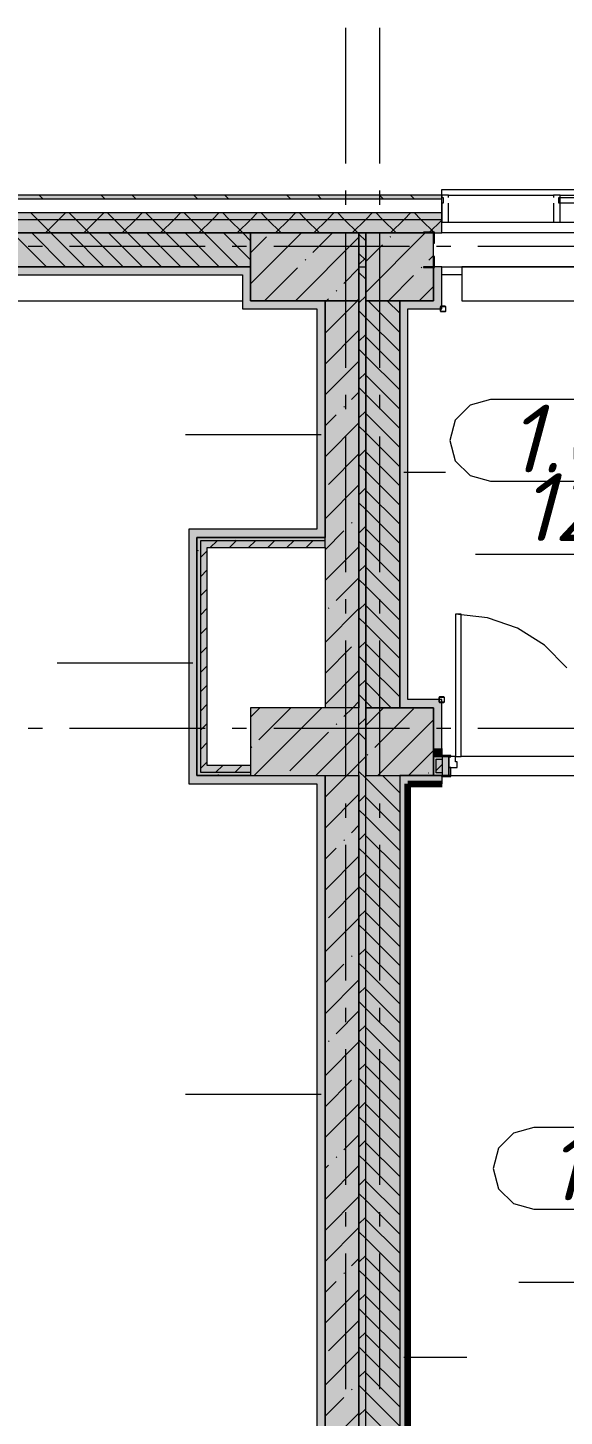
# Model space of a CAD drawing. Header units: millimetres. Extents: x -537608 to 253996, y -217170 to 186033.
# Drawn here: x -293519 to -289563, y -133122 to -122888 of the extents above; entities that cross this region are included whole.
import ezdxf

# ---------------------------------------------------------------- set-up
doc = ezdxf.new("R2010")
doc.units = ezdxf.units.MM
doc.layers.add('16) Лак 1.6м', color=160, linetype='Continuous', lineweight=90)
doc.layers.add('PDF _Геометрия', color=7, linetype='Continuous')
doc.layers.add('PDF _Текст', color=7, linetype='Continuous')
doc.layers.add('PDF _Сплошная заливка', color=7, linetype='Continuous', true_color=0xffffff)
doc.styles.add('PDF ISOCPEUR Italic', font='isocpeui.ttf')

msp = doc.modelspace()

# ---------------------------------------------------------------- hatches: boundary and pattern name
at = {"layer": 'PDF _Сплошная заливка', "transparency": 33554559}
h = msp.add_hatch(color=256, dxfattribs=at)
h.paths.add_polyline_path([(-276766.1698, -124149.6224), (-276766.1698, -124122.6244), (-280081.5092, -124122.6244), (-280081.5092, -124149.6224), (-277423.2667, -124149.6224)], flags=0)
h.paths.add_polyline_path([(-281781.5102, -124149.6224), (-281781.5102, -124122.6244), (-282976.5099, -124122.6244), (-282976.5099, -124149.6224), (-282061.2479, -124149.6224)], flags=0)
h.paths.add_polyline_path([(-284676.511, -124149.6224), (-284676.511, -124122.6244), (-288766.5135, -124122.6244), (-288766.5135, -124149.6224), (-285012.6906, -124149.6224)], flags=0)
h.paths.add_polyline_path([(-290466.5125, -124149.6224), (-290466.5125, -124122.6244), (-317511.9667, -124122.6244), (-317511.9667, -124149.6224), (-290493.9411, -124149.6224)], flags=0)
h.paths.add_polyline_path([(-320851.6344, -124149.6224), (-319211.9699, -124149.6224), (-319211.9699, -124122.6244), (-321036.1857, -124122.6244), (-321036.1857, -124149.6224)], flags=0)
h.paths.add_polyline_path([(-322959.8077, -124149.6224), (-322736.1846, -124149.6224), (-322736.1846, -124122.6244), (-324536.1883, -124122.6244), (-324536.1883, -124149.6224), (-323803.077, -124149.6224)], flags=0)
h.paths.add_polyline_path([(-326236.1872, -124149.6224), (-326236.1872, -124122.6244), (-328036.1908, -124122.6244), (-328036.1908, -124149.6224), (-326332.885, -124149.6224)], flags=0)
h.paths.add_polyline_path([(-331441.1878, -124149.6224), (-329736.1897, -124149.6224), (-329736.1897, -124122.6244), (-331441.1878, -124122.6244)], flags=0)
h.paths.add_polyline_path([(-333161.192, -124149.6224), (-333161.192, -124122.6244), (-333373.1891, -124122.6244), (-333373.1891, -124149.6224)], flags=0)
h = msp.add_hatch(color=256, dxfattribs=at)
h.paths.add_polyline_path([(-277423.2667, -124299.6231), (-276766.1698, -124299.6231), (-276766.1698, -124249.6228), (-280081.5092, -124249.6228), (-280081.5092, -124299.6231), (-278266.536, -124299.6231)], flags=0)
h.paths.add_polyline_path([(-281781.5102, -124299.6231), (-281781.5102, -124249.6228), (-282976.5099, -124249.6228), (-282976.5099, -124299.6231), (-282061.2479, -124299.6231)], flags=0)
h.paths.add_polyline_path([(-284676.511, -124299.6231), (-284676.511, -124249.6228), (-288766.5135, -124249.6228), (-288766.5135, -124299.6231), (-285012.6906, -124299.6231)], flags=0)
h.paths.add_polyline_path([(-290493.9411, -124299.6231), (-290466.5125, -124299.6231), (-290466.5125, -124249.6228), (-317511.9667, -124249.6228), (-317511.9667, -124299.6231), (-290915.5758, -124299.6231)], flags=0)
h.paths.add_polyline_path([(-319211.9699, -124299.6231), (-319211.9699, -124249.6228), (-321036.1857, -124249.6228), (-321036.1857, -124299.6231), (-319586.7304, -124299.6231)], flags=0)
h.paths.add_polyline_path([(-326236.1872, -124299.6231), (-326236.1872, -124249.6228), (-328036.1908, -124249.6228), (-328036.1908, -124299.6231), (-326332.885, -124299.6231)], flags=0)
h.paths.add_polyline_path([(-322959.8077, -124299.6231), (-322736.1846, -124299.6231), (-322736.1846, -124249.6228), (-324536.1883, -124249.6228), (-324536.1883, -124299.6231), (-323803.077, -124299.6231)], flags=0)
h.paths.add_polyline_path([(-329736.1897, -124299.6231), (-329736.1897, -124249.6228), (-331441.1878, -124249.6228), (-331441.1878, -124299.6231), (-330127.5969, -124299.6231)], flags=0)
h.paths.add_polyline_path([(-333161.192, -124299.6231), (-333161.192, -124249.6228), (-333373.1891, -124249.6228), (-333373.1891, -124299.6231)], flags=0)
h = msp.add_hatch(color=256, dxfattribs=at)
h.paths.add_polyline_path([(-276766.1698, -124399.6235), (-276766.1698, -124299.6231), (-280081.5092, -124299.6231), (-280081.5092, -124399.6235), (-277423.2667, -124399.6235)], flags=0)
h.paths.add_polyline_path([(-282482.8826, -124399.6235), (-281781.5102, -124399.6235), (-281781.5102, -124299.6231), (-282976.5099, -124299.6231), (-282976.5099, -124399.6235), (-282904.5172, -124399.6235)], flags=0)
h.paths.add_polyline_path([(-284676.511, -124399.6235), (-284676.511, -124299.6231), (-288766.5135, -124299.6231), (-288766.5135, -124399.6235), (-285012.6906, -124399.6235)], flags=0)
h.paths.add_polyline_path([(-290466.5125, -124399.6235), (-290466.5125, -124299.6231), (-317511.9667, -124299.6231), (-317511.9667, -124399.6235), (-290493.9411, -124399.6235)], flags=0)
h.paths.add_polyline_path([(-319211.9699, -124399.6235), (-319211.9699, -124299.6231), (-321036.1857, -124299.6231), (-321036.1857, -124399.6235), (-319586.7304, -124399.6235)], flags=0)
h.paths.add_polyline_path([(-323803.077, -124399.6235), (-322736.1846, -124399.6235), (-322736.1846, -124299.6231), (-324536.1883, -124299.6231), (-324536.1883, -124399.6235), (-324224.7117, -124399.6235)], flags=0)
h.paths.add_polyline_path([(-328036.1908, -124399.6235), (-326236.1872, -124399.6235), (-326236.1872, -124299.6231), (-328036.1908, -124299.6231)], flags=0)
h.paths.add_polyline_path([(-329736.1897, -124399.6235), (-329736.1897, -124299.6231), (-331441.1878, -124299.6231), (-331441.1878, -124399.6235), (-330127.5969, -124399.6235)], flags=0)
h.paths.add_polyline_path([(-333161.192, -124399.6235), (-333161.192, -124299.6231), (-333373.1891, -124299.6231), (-333373.1891, -124399.6235)], flags=0)
h = msp.add_hatch(color=256, dxfattribs=at)
h.paths.add_polyline_path([(-274950.1525, -124649.6246), (-274726.1677, -124649.6246), (-274726.1677, -124399.6235), (-275037.6528, -124399.6235), (-275037.6528, -124649.6246), (-274970.1513, -124649.6246)], flags=0)
h.paths.add_polyline_path([(-272806.1669, -124649.6246), (-272776.1677, -124649.6246), (-272776.1677, -124399.6235), (-272806.1669, -124399.9723)], flags=0)
h.paths.add_polyline_path([(-279721.154, -124649.6246), (-277026.1692, -124649.6246), (-277026.1692, -124399.6235), (-280021.1704, -124399.6235), (-280021.1704, -124649.6246), (-279953.0747, -124649.6246)], flags=0)
h.paths.add_polyline_path([(-276526.1692, -124649.6246), (-276447.6531, -124649.6246), (-276447.6531, -124399.6235), (-276526.1692, -124399.6235)], flags=0)
h.paths.add_polyline_path([(-282061.2479, -124649.6246), (-281841.1708, -124649.6246), (-281841.1708, -124399.6235), (-282916.1712, -124399.6235), (-282916.1712, -124649.6246), (-282876.1715, -124649.6246), (-282876.1715, -124399.9723), (-282376.1714, -124399.9723), (-282376.1714, -124649.6246), (-282316.1707, -124649.6246)], flags=0)
h.paths.add_polyline_path([(-286796.3468, -124649.6246), (-284736.1715, -124649.6246), (-284736.1715, -124399.6235), (-288436.1728, -124399.6235), (-288436.1728, -124649.6246), (-288276.1738, -124649.6246), (-288276.1738, -124399.9723), (-287776.1737, -124399.9723), (-287776.1737, -124649.6246), (-287542.4985, -124649.6246)], flags=0)
h.paths.add_polyline_path([(-288471.1733, -124649.6246), (-288471.1733, -124399.6235), (-288706.1727, -124399.6235), (-288706.1727, -124649.6246), (-288496.1734, -124649.6246)], flags=0)
h.paths.add_polyline_path([(-291076.1754, -124649.6246), (-291026.1752, -124649.6246), (-291026.1752, -124399.6235), (-291076.1754, -124399.6235)], flags=0)
h.paths.add_polyline_path([(-291876.1747, -124649.6246), (-291876.1747, -124399.6235), (-296576.1782, -124399.6235), (-296576.1782, -124649.6246), (-292602.1144, -124649.6246)], flags=0)
h.paths.add_polyline_path([(-297076.1761, -124649.6246), (-297076.1761, -124399.6235), (-302526.1787, -124399.6235), (-302526.1787, -124649.6246), (-299348.2668, -124649.6246)], flags=0)
h.paths.add_polyline_path([(-303026.1809, -124649.6246), (-303026.1809, -124399.6235), (-308526.1794, -124399.6235), (-308526.1794, -124649.6246), (-306094.4213, -124649.6246)], flags=0)
h.paths.add_polyline_path([(-309026.1817, -124649.6246), (-309026.1817, -124399.6235), (-314776.1856, -124399.6235), (-314776.1856, -124649.6246), (-309467.4986, -124649.6246)], flags=0)
for points in [[(-291758.8451, -124899.6214), (-291076.1754, -124899.6214), (-291076.1754, -124399.6235), (-291876.1747, -124399.6235), (-291876.1747, -124899.6214)], [(-291076.1754, -142899.9788), (-291026.1752, -142899.9788), (-291026.1752, -124399.6235), (-291076.1754, -124399.6235), (-291076.1754, -142569.2354)], [(-291026.1752, -124899.6214), (-290526.1751, -124899.6214), (-290526.1751, -124399.6235), (-291026.1752, -124399.6235), (-291026.1752, -124649.6246)], [(-292271.0804, -128374.6239), (-292246.0803, -128374.6239), (-292246.0803, -126644.6257), (-292271.0804, -126644.6257), (-292271.0804, -128324.6236)], [(-291326.1744, -126669.6258), (-291326.1744, -126644.6257), (-292246.0803, -126644.6257), (-292246.0803, -126669.6258), (-292196.08, -126669.6258)], [(-292246.0803, -128324.6236), (-292196.08, -128324.6236), (-292196.08, -126669.6258), (-292246.0803, -126669.6258), (-292246.0803, -128304.4246)], [(-291876.1747, -128399.624), (-291076.1754, -128399.624), (-291076.1754, -127899.626), (-291876.1747, -127899.626), (-291876.1747, -128304.4246)], [(-291026.1752, -128399.624), (-290526.1751, -128399.624), (-290526.1751, -127899.626), (-291026.1752, -127899.626), (-291026.1752, -128304.4246)], [(-291326.1744, -134249.6261), (-291076.1754, -134249.6261), (-291076.1754, -128399.624), (-291326.1744, -128399.624), (-291326.1744, -134010.3489)]]:
    msp.add_hatch(color=256, dxfattribs=at).paths.add_polyline_path(points)
at = {"layer": 'PDF _Сплошная заливка', "true_color": 0xff7d7d, "transparency": 33554559}
for points in [[(-291936.1753, -124709.6231), (-291876.1747, -124709.6231), (-291876.1747, -124649.6246), (-296576.1782, -124649.6246), (-296576.1782, -124709.6231), (-292602.1144, -124709.6231)], [(-291386.1751, -124959.6242), (-291326.1744, -124959.6242), (-291326.1744, -124899.6214), (-291876.1747, -124899.6214), (-291876.1747, -124959.6242), (-291758.8451, -124959.6242)], [(-291386.1751, -126644.6257), (-291386.1751, -126584.6228), (-292331.0811, -126584.6228), (-292331.0811, -126644.6257), (-292271.0804, -126644.6257)], [(-291876.1747, -128459.6268), (-291386.1751, -128459.6268), (-291386.1751, -128399.624), (-292331.0811, -128399.624), (-292331.0811, -128459.6268)], [(-291386.1751, -133429.6259), (-291326.1744, -133429.6259), (-291326.1744, -128399.624), (-291386.1751, -128399.624), (-291386.1751, -133369.6275)], [(-290776.1741, -134189.6276), (-290716.1734, -134189.6276), (-290716.1734, -128399.624), (-290776.1741, -128399.624), (-290776.1741, -134010.3489)]]:
    msp.add_hatch(color=11, dxfattribs=at).paths.add_polyline_path(points)
at = {"layer": 'PDF _Сплошная заливка', "true_color": 0xbce362, "transparency": 33554559}
for points in [[(-290526.1751, -124899.6214), (-290466.1745, -124899.6214), (-290466.1745, -124649.6246), (-290526.1751, -124649.6246), (-290526.1751, -124738.223)], [(-290776.1741, -127839.6232), (-290716.1734, -127839.6232), (-290716.1734, -124899.6214), (-290776.1741, -124899.6214), (-290776.1741, -126877.9457)], [(-290526.1751, -128259.6259), (-290468.349, -128259.6259), (-290468.349, -128251.6255), (-290463.3476, -128251.6255), (-290466.1745, -128199.6231), (-290526.1751, -128199.6231)]]:
    msp.add_hatch(color=63, dxfattribs=at).paths.add_polyline_path(points)
at = {"layer": 'PDF _Сплошная заливка', "transparency": 33554559}
h = msp.add_hatch(color=256, dxfattribs=at)
h.paths.add_polyline_path([(-290776.1741, -142399.9787), (-290776.1741, -140199.9776), (-291026.1752, -140199.9776), (-291026.1752, -142399.9787), (-290915.5758, -142399.9787)], flags=0)
h.paths.add_polyline_path([(-290776.1741, -139699.9775), (-290776.1741, -134749.6262), (-291026.1752, -134749.6262), (-291026.1752, -139699.9775)], flags=0)
h.paths.add_polyline_path([(-290915.5758, -134249.6261), (-290776.1741, -134249.6261), (-290776.1741, -128399.624), (-291026.1752, -128399.624), (-291026.1752, -134249.6261)], flags=0)
h.paths.add_polyline_path([(-290776.1741, -127899.626), (-290776.1741, -124899.6214), (-291026.1752, -124899.6214), (-291026.1752, -127899.626), (-290915.5758, -127899.626)], flags=0)
h = msp.add_hatch(color=256, dxfattribs=at)
h.paths.add_polyline_path([(-290506.1742, -128379.623), (-290506.1742, -128279.6269), (-290463.3476, -128279.6269), (-290463.3476, -128259.6259), (-290526.1751, -128259.6259), (-290526.1751, -128379.623)], flags=0)
h.paths.add_polyline_path([(-282976.1719, -128279.6269), (-282976.1719, -128259.6259), (-285241.1729, -128259.6259), (-285241.1729, -128279.6269), (-285236.1715, -128279.6269)], flags=0)
h.paths.add_polyline_path([(-286676.3476, -128279.6269), (-286491.1719, -128279.6269), (-286491.1719, -128259.6259), (-286676.3476, -128259.6259)], flags=0)
h.paths.add_polyline_path([(-286776.348, -128279.6269), (-286776.348, -128259.6259), (-287576.5216, -128259.6259), (-287576.5216, -128279.6269), (-287542.4985, -128279.6269)], flags=0)
h.paths.add_polyline_path([(-289213.3486, -128279.6269), (-288276.5204, -128279.6269), (-288276.5204, -128259.6259), (-289213.3486, -128259.6259)], flags=0)
h = msp.add_hatch(color=256, dxfattribs=at)
h.paths.add_polyline_path([(-283326.1519, -128379.623), (-282976.1719, -128379.623), (-282976.1719, -128279.6269), (-285241.1729, -128279.6269), (-285241.1729, -128379.623), (-283556.1714, -128379.623)], flags=0)
h.paths.add_polyline_path([(-286491.1719, -128379.623), (-286491.1719, -128279.6269), (-287576.5216, -128279.6269), (-287576.5216, -128379.623), (-287542.4985, -128379.623)], flags=0)
h.paths.add_polyline_path([(-288276.5204, -128379.623), (-288276.5204, -128279.6269), (-289213.3486, -128279.6269), (-289213.3486, -128379.623)], flags=0)
h.paths.add_polyline_path([(-290506.1742, -128379.623), (-290463.3476, -128379.623), (-290463.3476, -128279.6269), (-290506.1742, -128279.6269), (-290506.1742, -128304.4246)], flags=0)
at = {"layer": 'PDF _Сплошная заливка', "true_color": 0xff7d7d, "transparency": 33554559}
h = msp.add_hatch(color=11, dxfattribs=at)
h.paths.add_polyline_path([(-286496.1732, -128459.6268), (-286491.1719, -128459.6268), (-286491.1719, -128407.6243), (-286496.1732, -128407.6243), (-286496.1732, -128399.624), (-289208.3473, -128399.624), (-289208.3473, -128407.6243), (-289213.3486, -128407.6243), (-289213.3486, -128459.6268), (-287542.4985, -128459.6268)], flags=0)
h.paths.add_polyline_path([(-285236.1715, -128459.6268), (-283736.1714, -128459.6268), (-283736.1714, -128399.624), (-285236.1715, -128399.822), (-285236.1715, -128407.6243), (-285241.1729, -128407.6243), (-285241.1729, -128459.6268)], flags=0)
h.paths.add_polyline_path([(-290463.3476, -128459.6268), (-290463.3476, -128407.6243), (-290468.349, -128407.6243), (-290468.349, -128399.624), (-290716.1734, -128399.624), (-290716.1734, -128459.6268), (-290468.349, -128459.6268)], flags=0)
at = {"layer": 'PDF _Сплошная заливка', "transparency": 33554559}
h = msp.add_hatch(color=256, dxfattribs=at)
h.paths.add_polyline_path([(-286496.1732, -128399.624), (-286491.1719, -128399.624), (-286491.1719, -128379.623), (-287576.5216, -128379.623), (-287576.5216, -128399.624), (-287542.4985, -128399.624)], flags=0)
h.paths.add_polyline_path([(-282976.1719, -128399.624), (-282976.1719, -128379.623), (-283556.1714, -128379.623), (-283556.1714, -128399.624), (-283326.1519, -128399.624)], flags=0)
h.paths.add_polyline_path([(-285241.1729, -128399.624), (-283656.1719, -128399.624), (-283656.1719, -128379.623), (-285241.1729, -128379.623)], flags=0)
h.paths.add_polyline_path([(-288276.5204, -128399.624), (-288276.5204, -128379.623), (-289213.3486, -128379.623), (-289213.3486, -128399.624), (-289208.3473, -128399.624)], flags=0)
h.paths.add_polyline_path([(-290463.3476, -128399.624), (-290463.3476, -128379.623), (-290526.1751, -128379.623), (-290526.1751, -128399.624), (-290468.349, -128399.624)], flags=0)

# ---------------------------------------------------------------- linework, layer by layer
at = {"layer": '16) Лак 1.6м'}
for p, q in [((-290716.1734, -134189.6276), (-290716.1734, -128459.6268)), ((-290716.1734, -128459.6268), (-290463.3476, -128459.6268))]:
    msp.add_line(p, q, dxfattribs=at)
at = {"layer": 'PDF _Геометрия', "color": 253, "lineweight": 9, "true_color": 0xaaaaaa}
for p, q in [((-291176.1737, -122887.5818), (-291176.1737, -123887.5819)), ((-290926.1748, -122887.5818), (-290926.1748, -123887.5819)), ((-291176.1737, -124087.5828), (-291176.1737, -124193.4178)), ((-290926.1748, -124087.5828), (-290926.1748, -124193.4178)), ((-290466.5125, -124122.6244), (-290466.5125, -124079.6212)), ((-290466.5125, -124079.6212), (-288766.5135, -124079.6212)), ((-290466.5125, -124177.6237), (-290456.5141, -124177.6237)), ((-289601.5134, -124177.6237), (-289591.5129, -124177.6237)), ((-291176.1737, -124393.4186), (-291176.1737, -125393.4188)), ((-290926.1748, -124393.4186), (-290926.1748, -125393.4188)), ((-293410.4391, -124499.6239), (-293516.2719, -124499.6239)), ((-292210.4381, -124499.6239), (-293210.4382, -124499.6239)), ((-291904.6045, -124499.6239), (-292010.4372, -124499.6239)), ((-290704.6034, -124499.6239), (-291704.6057, -124499.6239)), ((-290398.7719, -124499.6239), (-290504.6047, -124499.6239)), ((-289198.7709, -124499.6239), (-290198.771, -124499.6239)), ((-291176.1737, -125593.4154), (-291176.1737, -125699.2503)), ((-290926.1748, -125593.4154), (-290926.1748, -125699.2503)), ((-290257.0192, -125669.0487), (-290366.8263, -125778.858)), ((-290107.0185, -125628.8573), (-290257.0192, -125669.0487)), ((-288907.0175, -125628.8573), (-290107.0185, -125628.8573)), ((-290366.8263, -125778.858), (-290407.0177, -125928.8543)), ((-291176.1737, -125899.2512), (-291176.1737, -126899.2513)), ((-290926.1748, -125899.2512), (-290926.1748, -126899.2513)), ((-290407.0177, -125928.8543), (-290366.8263, -126078.855)), ((-290366.8263, -126078.855), (-290257.0192, -126188.6643)), ((-290257.0192, -126188.6643), (-290107.0185, -126228.8556)), ((-290107.0185, -126228.8556), (-288907.0175, -126228.8556)), ((-290216.0571, -126766.892), (-288803.1439, -126766.892)), ((-291176.1737, -127099.2522), (-291176.1737, -127205.0829)), ((-290926.1748, -127099.2522), (-290926.1748, -127205.0829)), ((-291176.1737, -127405.0837), (-291176.1737, -128405.0838)), ((-290926.1748, -127405.0837), (-290926.1748, -128405.0838)), ((-293516.2719, -128049.9712), (-293410.4391, -128049.9712)), ((-293210.4382, -128049.9712), (-292210.4381, -128049.9712)), ((-292010.4372, -128049.9712), (-291904.6045, -128049.9712)), ((-291704.6057, -128049.9712), (-290704.6034, -128049.9712)), ((-290504.6047, -128049.9712), (-290398.7719, -128049.9712)), ((-290198.771, -128049.9712), (-289198.7709, -128049.9712)), ((-290563.3481, -128379.623), (-290561.348, -128379.623)), ((-291176.1737, -128605.0847), (-291176.1737, -128710.9197)), ((-290926.1748, -128605.0847), (-290926.1748, -128710.9197)), ((-291176.1737, -128910.9162), (-291176.1737, -129910.9207)), ((-290926.1748, -128910.9162), (-290926.1748, -129910.9207)), ((-291176.1737, -130110.9173), (-291176.1737, -130216.7522)), ((-290926.1748, -130110.9173), (-290926.1748, -130216.7522)), ((-291176.1737, -130416.7531), (-291176.1737, -131416.7532)), ((-290926.1748, -130416.7531), (-290926.1748, -131416.7532)), ((-289787.6083, -130994.9291), (-289937.6068, -131035.1248)), ((-288587.6073, -130994.9291), (-289787.6083, -130994.9291)), ((-289937.6068, -131035.1248), (-290047.4161, -131144.9297)), ((-290047.4161, -131144.9297), (-290087.6075, -131294.9304)), ((-290087.6075, -131294.9304), (-290047.4161, -131444.9311)), ((-290047.4161, -131444.9311), (-289937.6068, -131554.7383)), ((-289937.6068, -131554.7383), (-289787.6083, -131594.9317)), ((-289787.6083, -131594.9317), (-288587.6073, -131594.9317)), ((-291176.1737, -131616.7519), (-291176.1737, -131722.5869)), ((-290926.1748, -131616.7519), (-290926.1748, -131722.5869)), ((-291176.1737, -131922.5856), (-291176.1737, -132922.5857)), ((-290926.1748, -131922.5856), (-290926.1748, -132922.5857)), ((-289896.6468, -132132.9659), (-288483.7337, -132132.9659))]:
    msp.add_line(p, q, dxfattribs=at)
at = {"layer": 'PDF _Геометрия', "lineweight": 9}
for p, q in [((-290466.5125, -124122.6244), (-317511.9667, -124122.6244)), ((-290416.5123, -124122.6244), (-290466.5125, -124122.6244)), ((-290466.5125, -124122.6244), (-290466.5125, -124139.624)), ((-290466.5125, -124149.6224), (-290466.5125, -124122.6244)), ((-290466.5125, -124139.624), (-290456.5141, -124139.624)), ((-290456.5141, -124139.624), (-290456.5141, -124179.6217)), ((-290416.5123, -124139.624), (-290416.5123, -124122.6244)), ((-290416.5123, -124122.6244), (-289641.5131, -124122.6244)), ((-289591.5129, -124122.6244), (-289641.5131, -124122.6244)), ((-289641.5131, -124122.6244), (-289641.5131, -124139.624)), ((-289601.5134, -124179.6217), (-289601.5134, -124139.624)), ((-289601.5134, -124139.624), (-289591.5129, -124139.624)), ((-289591.5129, -124122.6244), (-288816.5116, -124122.6244)), ((-289591.5129, -124139.624), (-289591.5129, -124122.6244)), ((-289591.5129, -124179.6217), (-289591.5129, -124139.624)), ((-289591.5129, -124139.624), (-288816.5116, -124139.624)), ((-317511.9667, -124149.6224), (-290466.5125, -124149.6224)), ((-290466.5125, -124249.6228), (-290466.5125, -124149.6224)), ((-290456.5141, -124179.6217), (-290466.5125, -124179.6217)), ((-290466.5125, -124179.6217), (-290466.5125, -124319.624)), ((-290416.5123, -124319.624), (-290416.5123, -124179.6217)), ((-289641.5131, -124179.6217), (-289641.5131, -124319.624)), ((-289591.5129, -124179.6217), (-289601.5134, -124179.6217)), ((-288816.5116, -124179.6217), (-289591.5129, -124179.6217)), ((-289591.5129, -124319.624), (-289591.5129, -124179.6217)), ((-317511.9667, -124249.6228), (-290466.5125, -124249.6228)), ((-317511.9667, -124299.6231), (-290466.5125, -124299.6231)), ((-293448.1417, -124299.6231), (-293498.1419, -124249.6228)), ((-293348.1412, -124399.6235), (-293448.1417, -124299.6231)), ((-293388.7417, -124399.6235), (-293288.7412, -124299.6231)), ((-293288.7412, -124299.6231), (-293238.741, -124249.6228)), ((-293165.2972, -124299.6231), (-293215.2974, -124249.6228)), ((-293065.2989, -124399.6235), (-293165.2972, -124299.6231)), ((-293105.8972, -124399.6235), (-293005.8989, -124299.6231)), ((-293005.8989, -124299.6231), (-292955.8987, -124249.6228)), ((-292882.4549, -124299.6231), (-292932.4552, -124249.6228)), ((-292782.4545, -124399.6235), (-292882.4549, -124299.6231)), ((-292823.0549, -124399.6235), (-292723.0545, -124299.6231)), ((-292723.0545, -124299.6231), (-292673.0543, -124249.6228)), ((-292599.6127, -124299.6231), (-292649.6129, -124249.6228)), ((-292499.6122, -124399.6235), (-292599.6127, -124299.6231)), ((-292540.2126, -124399.6235), (-292440.2122, -124299.6231)), ((-292440.2122, -124299.6231), (-292390.212, -124249.6228)), ((-292316.7704, -124299.6231), (-292366.7706, -124249.6228)), ((-292216.7699, -124399.6235), (-292316.7704, -124299.6231)), ((-292257.3704, -124399.6235), (-292157.3699, -124299.6231)), ((-292157.3699, -124299.6231), (-292107.3697, -124249.6228)), ((-292033.926, -124299.6231), (-292083.9262, -124249.6228)), ((-291933.9277, -124399.6235), (-292033.926, -124299.6231)), ((-291974.5259, -124399.6235), (-291874.5276, -124299.6231)), ((-291874.5276, -124299.6231), (-291824.5274, -124249.6228)), ((-291751.0837, -124299.6231), (-291801.0839, -124249.6228)), ((-291651.0832, -124399.6235), (-291751.0837, -124299.6231)), ((-291691.6837, -124399.6235), (-291591.6832, -124299.6231)), ((-291591.6832, -124299.6231), (-291541.683, -124249.6228)), ((-291468.2414, -124299.6231), (-291518.2417, -124249.6228)), ((-291368.241, -124399.6235), (-291468.2414, -124299.6231)), ((-291408.8414, -124399.6235), (-291308.8409, -124299.6231)), ((-291308.8409, -124299.6231), (-291258.8407, -124249.6228)), ((-291185.3991, -124299.6231), (-291235.3993, -124249.6228)), ((-291085.3987, -124399.6235), (-291185.3991, -124299.6231)), ((-291125.9991, -124399.6235), (-291025.9987, -124299.6231)), ((-291025.9987, -124299.6231), (-290975.9984, -124249.6228)), ((-290902.5547, -124299.6231), (-290952.5549, -124249.6228)), ((-290802.5564, -124399.6235), (-290902.5547, -124299.6231)), ((-290843.1547, -124399.6235), (-290743.1564, -124299.6231)), ((-290743.1564, -124299.6231), (-290693.1562, -124249.6228)), ((-290619.7124, -124299.6231), (-290669.7126, -124249.6228)), ((-290519.7119, -124399.6235), (-290619.7124, -124299.6231)), ((-290560.3124, -124399.6235), (-290466.5125, -124305.8235)), ((-290466.5125, -124299.6231), (-290466.5125, -124249.6228)), ((-290466.5125, -124399.6235), (-290466.5125, -124299.6231)), ((-290466.5125, -124319.624), (-290416.5123, -124319.624)), ((-290416.5123, -124319.624), (-289641.5131, -124319.624)), ((-289641.5131, -124319.624), (-289591.5129, -124319.624)), ((-289591.5129, -124319.624), (-288816.5116, -124319.624)), ((-314776.1856, -124399.6235), (-290466.5125, -124399.6235)), ((-291876.1747, -124399.6235), (-296576.1782, -124399.6235)), ((-293380.9846, -124649.6246), (-293630.9835, -124399.6235)), ((-293239.5634, -124649.6246), (-293489.5623, -124399.6235)), ((-293098.1401, -124649.6246), (-293348.1412, -124399.6235)), ((-292956.719, -124649.6246), (-293206.7201, -124399.6235)), ((-292815.2979, -124649.6246), (-293065.2989, -124399.6235)), ((-292673.8767, -124649.6246), (-292923.8778, -124399.6235)), ((-292532.4555, -124649.6246), (-292782.4545, -124399.6235)), ((-292391.0344, -124649.6246), (-292641.0334, -124399.6235)), ((-292249.6133, -124649.6246), (-292499.6122, -124399.6235)), ((-292108.19, -124649.6246), (-292358.1911, -124399.6235)), ((-291966.7688, -124649.6246), (-292216.7699, -124399.6235)), ((-291876.1747, -124598.7976), (-292075.3488, -124399.6235)), ((-291876.1747, -124457.3744), (-291933.9277, -124399.6235)), ((-291876.1747, -124775.7404), (-291500.0578, -124399.6235)), ((-291876.1747, -124649.6246), (-291876.1747, -124399.6235)), ((-291076.1754, -124399.6235), (-291876.1747, -124399.6235)), ((-291876.1747, -124399.6235), (-291876.1747, -124649.6246)), ((-291876.1747, -124547.6434), (-291758.21, -124429.6744)), ((-291543.8618, -124899.6214), (-291076.1754, -124431.935)), ((-291416.0624, -124543.7251), (-291271.9587, -124399.6235)), ((-291026.1752, -124399.6235), (-291076.1754, -124399.6235)), ((-291076.1754, -124399.6235), (-291076.1754, -124649.6246)), ((-291076.1754, -124649.6246), (-291076.1754, -124399.6235)), ((-291026.1752, -124399.6235), (-291076.1754, -124399.6235)), ((-291076.1754, -124399.6235), (-291076.1754, -127899.626)), ((-291076.1754, -124408.8467), (-291026.1752, -124458.847)), ((-291026.1752, -124458.847), (-291076.1754, -124408.8467)), ((-291026.1752, -124838.133), (-290587.6635, -124399.6235)), ((-291026.1752, -124649.6246), (-291026.1752, -124399.6235)), ((-290526.1751, -124399.6235), (-291026.1752, -124399.6235)), ((-291026.1752, -124399.6235), (-291026.1752, -124649.6246)), ((-291026.1752, -142899.9788), (-291026.1752, -124399.6235)), ((-290845.8157, -124429.6744), (-290841.0728, -124424.9336)), ((-290526.1751, -124899.6214), (-290526.1751, -124399.6235)), ((-291026.1752, -124600.2702), (-291076.1754, -124550.27)), ((-291026.1752, -124610.036), (-290902.8389, -124486.7019)), ((-296576.1782, -124649.6246), (-291876.1747, -124649.6246)), ((-291876.1747, -124649.6246), (-296576.1782, -124649.6246)), ((-291876.1747, -124649.6246), (-291876.1747, -124899.6214)), ((-291876.1747, -124709.6231), (-291876.1747, -124649.6246)), ((-291473.0856, -124600.7482), (-291468.3447, -124596.0074)), ((-291076.1754, -124632.6421), (-291026.1752, -124582.6418)), ((-291076.1754, -124649.6246), (-291026.1752, -124649.6246)), ((-291076.1754, -124899.6214), (-291076.1754, -124649.6246)), ((-291026.1752, -124649.6246), (-291026.1752, -124899.6214)), ((-290617.7166, -124657.7757), (-290612.9758, -124653.0349)), ((-290560.6913, -124600.7482), (-290526.1751, -124566.232)), ((-290466.1745, -124649.6246), (-290526.1751, -124649.6246)), ((-290526.1751, -124649.6246), (-290526.1751, -124899.6214)), ((-290466.1745, -124899.6214), (-290466.1745, -124649.6246)), ((-296516.1754, -124709.6231), (-291936.1753, -124709.6231)), ((-291936.1753, -124709.6231), (-291936.1753, -124959.6242)), ((-291876.1747, -124899.6214), (-291876.1747, -124709.6231)), ((-291771.9587, -124899.6214), (-291530.1109, -124657.7757)), ((-291187.9633, -124771.8263), (-291076.1754, -124660.0363)), ((-291026.1752, -124741.6892), (-291076.1754, -124691.689)), ((-290859.5645, -124899.6214), (-290674.7419, -124714.7988)), ((-290317.4978, -124709.6231), (-290466.1745, -124709.6231)), ((-291244.9886, -124828.8495), (-291240.2456, -124824.1087)), ((-290631.4676, -124899.6214), (-290526.1751, -124794.329)), ((-291936.1753, -124959.6242), (-291876.1747, -124959.6242)), ((-291876.1747, -124899.6214), (-291076.1754, -124899.6214)), ((-291326.1744, -124899.6214), (-291876.1747, -124899.6214)), ((-291876.1747, -124959.6242), (-291386.1751, -124959.6242)), ((-291386.1751, -124959.6242), (-291386.1751, -126584.6228)), ((-291326.1744, -125138.1343), (-291087.6636, -124899.6214)), ((-291326.1744, -124910.0373), (-291315.7627, -124899.6214)), ((-291076.1754, -124899.6214), (-291326.1744, -124899.6214)), ((-291326.1744, -124899.6214), (-291326.1744, -124959.6242)), ((-291326.1744, -124959.6242), (-291326.1744, -124899.6214)), ((-291326.1744, -124959.6242), (-291326.1744, -126644.6257)), ((-291326.1744, -126644.6257), (-291326.1744, -124959.6242)), ((-291315.7627, -124899.6214), (-291302.0118, -124885.8726)), ((-291087.6636, -124899.6214), (-291076.1754, -124888.1332)), ((-291076.1754, -124915.4844), (-291026.1752, -124865.4842)), ((-291076.1754, -127899.626), (-291076.1754, -124899.6214)), ((-291026.1752, -124899.6214), (-290526.1751, -124899.6214)), ((-290776.1741, -124899.6214), (-291026.1752, -124899.6214)), ((-291026.1752, -124899.6214), (-291026.1752, -127899.626)), ((-290776.1741, -125133.1136), (-291009.662, -124899.6214)), ((-290776.1741, -124991.6903), (-290868.2409, -124899.6214)), ((-290716.1734, -124899.6214), (-290776.1741, -124899.6214)), ((-290776.1741, -124899.6214), (-290776.1741, -127839.6232)), ((-290776.1741, -127839.6232), (-290776.1741, -124899.6214)), ((-290526.1751, -124899.6214), (-290716.1734, -124899.6214)), ((-290716.1734, -127839.6232), (-290716.1734, -124959.6242)), ((-290716.1734, -124959.6242), (-290466.1745, -124959.6242)), ((-290475.0037, -124941.1432), (-290476.1749, -124943.9723)), ((-290476.1749, -124943.9723), (-290476.1749, -124975.9695)), ((-290472.1747, -124939.9721), (-290475.0037, -124941.1432)), ((-290474.1748, -124943.9723), (-290473.5892, -124942.5556)), ((-290474.1748, -124975.9695), (-290474.1748, -124943.9723)), ((-290473.5892, -124942.5556), (-290472.1747, -124941.97)), ((-290440.1732, -124939.9721), (-290472.1747, -124939.9721)), ((-290472.1747, -124941.97), (-290440.1732, -124941.97)), ((-290466.1745, -124959.6242), (-290466.1745, -124899.6214)), ((-290437.3464, -124941.1432), (-290440.1732, -124939.9721)), ((-290440.1732, -124941.97), (-290438.7609, -124942.5556)), ((-290438.7609, -124942.5556), (-290438.1753, -124943.9723)), ((-290438.1753, -124943.9723), (-290438.1753, -124975.9695)), ((-290436.1752, -124943.9723), (-290437.3464, -124941.1432)), ((-290436.1752, -124975.9695), (-290436.1752, -124943.9723)), ((-291026.1752, -125024.5315), (-291076.1754, -124974.5313)), ((-290776.1741, -125274.5326), (-291026.1752, -125024.5315)), ((-290476.1749, -124975.9695), (-290475.0037, -124978.7985)), ((-290475.0037, -124978.7985), (-290472.1747, -124979.9696)), ((-290473.5892, -124977.3861), (-290474.1748, -124975.9695)), ((-290472.1747, -124977.9717), (-290473.5892, -124977.3861)), ((-290440.1732, -124977.9717), (-290472.1747, -124977.9717)), ((-290472.1747, -124979.9696), (-290440.1732, -124979.9696)), ((-290438.7609, -124977.3861), (-290440.1732, -124977.9717)), ((-290440.1732, -124979.9696), (-290437.3464, -124978.7985)), ((-290438.1753, -124975.9695), (-290438.7609, -124977.3861)), ((-290437.3464, -124978.7985), (-290436.1752, -124975.9695)), ((-291326.1744, -125366.2313), (-291076.1754, -125116.2345)), ((-291076.1754, -125198.3266), (-291026.1752, -125148.3264)), ((-290776.1741, -125415.9559), (-291026.1752, -125165.9548)), ((-291026.1752, -125307.3738), (-291076.1754, -125257.3735)), ((-291326.1744, -125594.3326), (-291076.1754, -125344.3314)), ((-290776.1741, -125557.3749), (-291026.1752, -125307.3738)), ((-291076.1754, -125481.1689), (-291026.1752, -125431.1687)), ((-290776.1741, -125698.7982), (-291026.1752, -125448.7971)), ((-291130.938, -125627.1952), (-291076.1754, -125572.4284)), ((-291026.1752, -125590.2204), (-291076.1754, -125540.2202)), ((-291187.9633, -125684.2184), (-291183.2225, -125679.4776)), ((-290776.1741, -125840.2172), (-291026.1752, -125590.2204)), ((-291326.1744, -125822.4295), (-291244.9886, -125741.2415)), ((-291076.1754, -125764.0155), (-291026.1752, -125714.0153)), ((-290776.1741, -125981.6405), (-291026.1752, -125731.6394)), ((-291326.1744, -126050.5307), (-291076.1754, -125800.5296)), ((-291026.1752, -125873.0626), (-291076.1754, -125823.0624)), ((-290776.1741, -126123.0594), (-291026.1752, -125873.0626)), ((-291356.1737, -125888.917), (-292356.1759, -125888.917)), ((-291302.0118, -126254.4672), (-291076.1754, -126028.6265)), ((-291076.1754, -126046.8578), (-291026.1752, -125996.8576)), ((-290776.1741, -126264.4827), (-291026.1752, -126014.4816)), ((-291026.1752, -126155.905), (-291076.1754, -126105.9047)), ((-290776.1741, -126405.9061), (-291026.1752, -126155.905)), ((-290746.1748, -126162.8891), (-290439.34, -126162.8891)), ((-291326.1744, -126506.7246), (-291076.1754, -126256.7278)), ((-291076.1754, -126329.7001), (-291026.1752, -126279.6998)), ((-291026.1752, -126438.7472), (-291076.1754, -126388.747)), ((-290776.1741, -126547.325), (-291026.1752, -126297.3239)), ((-290776.1741, -126688.7483), (-291026.1752, -126438.7472)), ((-291386.1751, -126584.6228), (-292331.0811, -126584.6228)), ((-292331.0811, -126584.6228), (-292331.0811, -126644.6257)), ((-291326.1744, -126734.8258), (-291187.9633, -126596.6148)), ((-291130.938, -126539.5873), (-291126.1972, -126534.8465)), ((-291076.1754, -126612.5423), (-291026.1752, -126562.5421)), ((-290776.1741, -126830.1673), (-291026.1752, -126580.1705)), ((-292331.0811, -126644.6257), (-292331.0811, -128399.624)), ((-292246.0803, -126644.6257), (-292271.0804, -126644.6257)), ((-292271.0804, -126644.6257), (-292271.0804, -128324.6236)), ((-292271.0804, -128399.624), (-292271.0804, -126644.6257)), ((-292271.0804, -126644.6257), (-291386.1751, -126644.6257)), ((-292196.08, -126644.6257), (-292246.0803, -126644.6257)), ((-292196.08, -126669.6258), (-292246.0803, -126669.6258)), ((-292246.0803, -126669.6258), (-292246.0803, -128324.6236)), ((-291326.1744, -126644.6257), (-292196.08, -126644.6257)), ((-291326.1744, -126669.6258), (-292196.08, -126669.6258)), ((-292173.2071, -126719.626), (-292123.2068, -126669.6258)), ((-292031.786, -126719.626), (-291981.7857, -126669.6258)), ((-291890.3626, -126719.626), (-291840.3646, -126669.6258)), ((-291748.9415, -126719.626), (-291698.9412, -126669.6258)), ((-291607.5204, -126719.626), (-291557.5201, -126669.6258)), ((-291466.0992, -126719.626), (-291416.099, -126669.6258)), ((-291386.1751, -126644.6257), (-291326.1744, -126644.6257)), ((-291326.1744, -126669.6258), (-291326.1744, -126644.6257)), ((-291326.1744, -126719.626), (-291326.1744, -126669.6258)), ((-291026.1752, -126721.5895), (-291076.1754, -126671.5893)), ((-292246.0803, -126792.4992), (-292196.08, -126742.499)), ((-292196.08, -128324.6236), (-292196.08, -126719.626)), ((-292196.08, -126719.626), (-291326.1744, -126719.626)), ((-291326.1744, -126962.9228), (-291076.1754, -126712.9217)), ((-291326.1744, -126719.626), (-291326.1744, -127899.626)), ((-290776.1741, -126971.5906), (-291026.1752, -126721.5895)), ((-292246.0803, -126933.9182), (-292196.08, -126883.918)), ((-291076.1754, -126895.3846), (-291026.1752, -126845.3844)), ((-290776.1741, -127113.0096), (-291026.1752, -126863.0128)), ((-291244.9886, -127109.8361), (-291076.1754, -126941.023)), ((-291026.1752, -127004.4317), (-291076.1754, -126954.4315)), ((-290776.1741, -127254.4329), (-291026.1752, -127004.4317)), ((-292246.0803, -127075.3415), (-292196.08, -127025.3412)), ((-292246.0803, -127216.7605), (-292196.08, -127166.7646)), ((-291326.1744, -127419.121), (-291076.1754, -127169.1199)), ((-291302.0118, -127166.8593), (-291297.2709, -127162.1185)), ((-291076.1754, -127178.2269), (-291026.1752, -127128.2266)), ((-290776.1741, -127395.8561), (-291026.1752, -127145.855)), ((-290363.3493, -127209.6256), (-290363.3493, -128259.6259)), ((-290323.3496, -127209.6256), (-290363.3493, -127209.6256)), ((-290129.7021, -127235.9519), (-290363.3493, -127209.6256)), ((-290323.3496, -128259.6259), (-290323.3496, -127209.6256)), ((-292246.0803, -127358.1838), (-292196.08, -127308.1836)), ((-291026.1752, -127287.2741), (-291076.1754, -127237.2739)), ((-290776.1741, -127537.2752), (-291026.1752, -127287.2741)), ((-289907.7712, -127313.609), (-290129.7021, -127235.9519)), ((-289708.6831, -127438.7), (-289907.7712, -127313.609)), ((-291076.1754, -127461.0692), (-291026.1752, -127411.069)), ((-292246.0803, -127499.607), (-292196.08, -127449.6068)), ((-291326.1744, -127647.218), (-291130.938, -127451.9837)), ((-291026.1752, -127570.1163), (-291076.1754, -127520.1204)), ((-290776.1741, -127678.6985), (-291026.1752, -127428.6973)), ((-289542.4255, -127604.9598), (-289708.6831, -127438.7)), ((-292301.0797, -127571.3865), (-293301.0819, -127571.3865)), ((-292246.0803, -127641.026), (-292196.08, -127591.0258)), ((-290776.1741, -127820.1174), (-291026.1752, -127570.1163)), ((-291326.1744, -127875.3192), (-291076.1754, -127625.3181)), ((-291076.1754, -127743.9114), (-291026.1752, -127693.9112)), ((-290838.0887, -127899.626), (-291026.1752, -127711.5396)), ((-292246.0803, -127782.4493), (-292196.08, -127732.4491)), ((-291026.1752, -127852.9629), (-291076.1754, -127802.9627)), ((-290485.002, -127821.1423), (-290486.1733, -127823.9712)), ((-290486.1733, -127823.9712), (-290486.1733, -127855.9727)), ((-290482.1752, -127819.971), (-290485.002, -127821.1423)), ((-290484.1732, -127823.9712), (-290483.5875, -127822.5589)), ((-290484.1732, -127855.9727), (-290484.1732, -127823.9712)), ((-290483.5875, -127822.5589), (-290482.1752, -127821.9732)), ((-290450.1737, -127819.971), (-290482.1752, -127819.971)), ((-290482.1752, -127821.9732), (-290450.1737, -127821.9732)), ((-290447.3447, -127821.1423), (-290450.1737, -127819.971)), ((-290450.1737, -127821.9732), (-290448.7592, -127822.5589)), ((-290448.7592, -127822.5589), (-290448.1736, -127823.9712)), ((-290448.1736, -127823.9712), (-290448.1736, -127855.9727)), ((-290446.1735, -127823.9712), (-290447.3447, -127821.1423)), ((-290446.1735, -127855.9727), (-290446.1735, -127823.9712)), ((-292246.0803, -127923.8683), (-292196.08, -127873.8681)), ((-291876.1747, -127969.1191), (-291806.6794, -127899.626)), ((-291876.1747, -127899.626), (-291876.1747, -128399.624)), ((-291076.1754, -127899.626), (-291876.1747, -127899.626)), ((-291850.4813, -128399.624), (-291350.4812, -127899.626)), ((-291815.2353, -128136.2789), (-291578.5803, -127899.626)), ((-291187.9633, -127965.2051), (-291122.3822, -127899.626)), ((-291122.3822, -127899.626), (-291076.1754, -127853.415)), ((-291076.1754, -128399.624), (-291076.1754, -127899.626)), ((-290979.5099, -127899.626), (-291026.1752, -127852.9629)), ((-291026.1752, -128031.516), (-290894.2852, -127899.626)), ((-290776.1741, -127899.626), (-291026.1752, -127899.626)), ((-291026.1752, -127899.626), (-291026.1752, -128399.624)), ((-291026.1752, -127899.626), (-290776.1741, -127899.626)), ((-290959.8642, -128193.302), (-290674.7419, -127908.1819)), ((-290776.1741, -127899.626), (-290776.1741, -127839.6232)), ((-290776.1741, -127839.6232), (-290776.1741, -127899.626)), ((-290526.1751, -127899.626), (-290776.1741, -127899.626)), ((-290776.1741, -127899.626), (-290526.1751, -127899.626)), ((-290526.1751, -127839.6232), (-290716.1734, -127839.6232)), ((-290466.1745, -127839.6232), (-290526.1751, -127839.6232)), ((-290526.1751, -128399.624), (-290526.1751, -127899.626)), ((-290526.1751, -127899.626), (-290526.1751, -128199.6231)), ((-290486.1733, -127855.9727), (-290485.002, -127858.8017)), ((-290485.002, -127858.8017), (-290482.1752, -127859.9729)), ((-290483.5875, -127857.3851), (-290484.1732, -127855.9727)), ((-290482.1752, -127857.9707), (-290483.5875, -127857.3851)), ((-290450.1737, -127857.9707), (-290482.1752, -127857.9707)), ((-290482.1752, -127859.9729), (-290450.1737, -127859.9729)), ((-290466.1745, -128199.6231), (-290466.1745, -127839.6232)), ((-290448.7592, -127857.3851), (-290450.1737, -127857.9707)), ((-290450.1737, -127859.9729), (-290447.3447, -127858.8017)), ((-290448.1736, -127855.9727), (-290448.7592, -127857.3851)), ((-290447.3447, -127858.8017), (-290446.1735, -127855.9727)), ((-292246.0803, -128065.2916), (-292196.08, -128015.2914)), ((-291244.9886, -128022.2282), (-291240.2456, -128017.4874)), ((-291076.1754, -128026.758), (-291026.1752, -127976.7578)), ((-290938.087, -128399.624), (-290526.1751, -127987.7121)), ((-291587.1362, -128364.3758), (-291302.0118, -128079.2557)), ((-291394.2853, -128399.624), (-291076.1754, -128081.5162)), ((-291026.1752, -128135.8052), (-291076.1754, -128085.805)), ((-292246.0803, -128206.7106), (-292196.08, -128156.7103)), ((-291872.2585, -128193.302), (-291867.5176, -128188.5612)), ((-290709.9879, -128399.624), (-290526.1751, -128215.809)), ((-290526.1751, -128199.6231), (-290526.1751, -128259.6259)), ((-290463.3476, -128199.6231), (-290466.1745, -128199.6231)), ((-290463.3476, -128251.6255), (-290463.3476, -128199.6231)), ((-292271.0804, -128324.6236), (-292271.0804, -128374.6239)), ((-292246.0803, -128348.1339), (-292222.5721, -128324.6236)), ((-292246.0803, -128324.6236), (-292246.0803, -128374.6239)), ((-292222.5721, -128324.6236), (-292196.08, -128298.1337)), ((-291876.1747, -128324.6236), (-292196.08, -128324.6236)), ((-292131.1512, -128374.6239), (-292081.151, -128324.6236)), ((-291989.728, -128374.6239), (-291939.7277, -128324.6236)), ((-291166.1861, -128399.624), (-291076.1754, -128309.6132)), ((-291076.1754, -128309.6003), (-291026.1752, -128259.6)), ((-291016.8895, -128250.3295), (-291012.1466, -128245.5843)), ((-290526.1751, -128259.6259), (-290468.349, -128259.6259)), ((-290468.349, -128259.6259), (-290526.1751, -128259.6259)), ((-290526.1751, -128259.6259), (-290526.1751, -128279.6269)), ((-290526.1751, -128279.6269), (-290526.1751, -128379.623)), ((-290506.1742, -128379.623), (-290506.1742, -128279.6269)), ((-290506.1742, -128279.6269), (-290463.3476, -128279.6269)), ((-290506.1742, -128361.8525), (-290463.3476, -128319.026)), ((-290398.3478, -128251.6255), (-290468.349, -128251.6255)), ((-290468.349, -128251.6255), (-290468.349, -128259.6259)), ((-290468.349, -128259.6259), (-290398.3478, -128259.6259)), ((-290413.3496, -128259.6259), (-290463.3476, -128259.6259)), ((-290463.3476, -128259.6259), (-290463.3476, -128399.624)), ((-290363.3493, -128259.6259), (-290413.3496, -128259.6259)), ((-290413.3496, -128259.6259), (-290413.3496, -128339.6254)), ((-290413.3496, -128399.624), (-290413.3496, -128259.6259)), ((-290398.3478, -128259.6259), (-290413.3496, -128259.6259)), ((-290413.3496, -128259.6259), (-290413.3496, -128260.6249)), ((-290413.3496, -128260.6249), (-290398.3478, -128260.6249)), ((-290413.3496, -128339.6254), (-290353.3488, -128339.6254)), ((-290398.3478, -128339.6254), (-290413.3496, -128339.6254)), ((-290413.3496, -128339.6254), (-290413.3496, -128399.624)), ((-290398.3478, -128259.6259), (-290398.3478, -128251.6255)), ((-290398.3478, -128260.6249), (-290398.3478, -128259.6259)), ((-290398.3478, -128399.624), (-290398.3478, -128339.6254)), ((-290363.3493, -128299.6235), (-290363.3493, -128259.6259)), ((-290363.3493, -128259.6259), (-290323.3496, -128259.6259)), ((-290353.3488, -128299.6235), (-290363.3493, -128299.6235)), ((-290353.3488, -128339.6254), (-290353.3488, -128299.6235)), ((-292331.0811, -128399.624), (-292331.0811, -128459.6268)), ((-292271.0804, -128374.6239), (-292271.0804, -128399.624)), ((-292271.0804, -128399.624), (-291876.1747, -128399.624)), ((-291876.1747, -128399.624), (-292271.0804, -128399.624)), ((-292246.0803, -128374.6239), (-291876.1747, -128374.6239)), ((-291876.1747, -128399.624), (-291076.1754, -128399.624)), ((-291326.1744, -128559.6143), (-291166.1861, -128399.624)), ((-291326.1744, -133429.6259), (-291326.1744, -128399.624)), ((-291326.1744, -128399.624), (-291326.1744, -133429.6259)), ((-291026.1752, -128418.6475), (-291076.1754, -128368.6473)), ((-291076.1754, -134249.6261), (-291076.1754, -128399.624)), ((-291076.1754, -128399.624), (-291076.1754, -134249.6261)), ((-291026.1752, -128399.624), (-290776.1741, -128399.624)), ((-291026.1752, -134249.6261), (-291026.1752, -128399.624)), ((-291026.1752, -128399.624), (-290776.1741, -128399.624)), ((-290776.1741, -128668.6485), (-291026.1752, -128418.6475)), ((-290776.1741, -128527.2253), (-290903.7754, -128399.624)), ((-290776.1741, -128399.624), (-290526.1751, -128399.624)), ((-290716.1734, -128399.624), (-290776.1741, -128399.624)), ((-290776.1741, -128399.624), (-290776.1741, -134189.6276)), ((-290776.1741, -128399.624), (-290776.1741, -134189.6276)), ((-290526.1751, -128399.624), (-290716.1734, -128399.624)), ((-290526.1751, -128379.623), (-290526.1751, -128399.624)), ((-290526.1751, -128399.624), (-290468.349, -128399.624)), ((-290468.349, -128399.624), (-290526.1751, -128399.624)), ((-290463.3476, -128379.623), (-290506.1742, -128379.623)), ((-290398.3478, -128399.624), (-290468.349, -128399.624)), ((-290468.349, -128399.624), (-290468.349, -128407.6243)), ((-290468.349, -128407.6243), (-290398.3478, -128407.6243)), ((-290463.3476, -128399.624), (-290413.3496, -128399.624)), ((-290463.3476, -128459.6268), (-290463.3476, -128407.6243)), ((-290413.3496, -128399.624), (-290398.3478, -128399.624)), ((-290398.3478, -128407.6243), (-290398.3478, -128399.624)), ((-292331.0811, -128459.6268), (-291386.1751, -128459.6268)), ((-291386.1751, -128459.6268), (-291386.1751, -133369.6275)), ((-291326.1744, -128787.7112), (-291076.1754, -128537.7102)), ((-291076.1754, -128592.4426), (-291026.1752, -128542.4424)), ((-290776.1741, -128810.0676), (-291026.1752, -128560.0665)), ((-291026.1752, -128701.4897), (-291076.1754, -128651.4895)), ((-290776.1741, -128951.4909), (-291026.1752, -128701.4897)), ((-291130.938, -128820.574), (-291076.1754, -128765.8114)), ((-291076.1754, -128875.2848), (-291026.1752, -128825.2846)), ((-290776.1741, -129092.9098), (-291026.1752, -128842.913)), ((-291326.1744, -129015.8125), (-291244.9886, -128934.6246)), ((-291187.9633, -128877.5971), (-291183.2225, -128872.8564)), ((-291026.1752, -128984.332), (-291076.1754, -128934.3318)), ((-291326.1744, -129243.9095), (-291076.1754, -128993.9084)), ((-290776.1741, -129234.3331), (-291026.1752, -128984.332)), ((-291076.1754, -129158.1272), (-291026.1752, -129108.1269)), ((-290776.1741, -129375.7521), (-291026.1752, -129125.7553)), ((-291302.0118, -129447.8459), (-291076.1754, -129222.0096)), ((-291026.1752, -129267.1743), (-291076.1754, -129217.1741)), ((-290776.1741, -129517.1754), (-291026.1752, -129267.1743)), ((-291326.1744, -129700.1077), (-291076.1754, -129450.1066)), ((-291076.1754, -129440.9694), (-291026.1752, -129390.9692)), ((-290776.1741, -129658.5987), (-291026.1752, -129408.5976)), ((-291026.1752, -129550.0166), (-291076.1754, -129500.0163)), ((-290776.1741, -129800.0176), (-291026.1752, -129550.0166)), ((-291130.938, -129732.9704), (-291126.1972, -129728.2252)), ((-291076.1754, -129723.8117), (-291026.1752, -129673.8115)), ((-290776.1741, -129941.441), (-291026.1752, -129691.4399)), ((-291326.1744, -129928.2046), (-291187.9633, -129789.9935)), ((-291026.1752, -129832.8589), (-291076.1754, -129782.8629)), ((-290776.1741, -130082.86), (-291026.1752, -129832.8589)), ((-291326.1744, -130156.3015), (-291076.1754, -129906.3047)), ((-291076.1754, -130006.654), (-291026.1752, -129956.6537)), ((-290776.1741, -130224.2832), (-291026.1752, -129974.2821)), ((-291026.1752, -130115.7054), (-291076.1754, -130065.7052)), ((-291244.9886, -130303.2149), (-291076.1754, -130134.4017)), ((-290776.1741, -130365.7022), (-291026.1752, -130115.7054)), ((-291076.1754, -130289.5006), (-291026.1752, -130239.5004)), ((-290776.1741, -130507.1255), (-291026.1752, -130257.1244)), ((-291326.1744, -130612.4997), (-291076.1754, -130362.4986)), ((-291302.0118, -130360.238), (-291297.2709, -130355.4972)), ((-291026.1752, -130398.5477), (-291076.1754, -130348.5475)), ((-290776.1741, -130648.5445), (-291026.1752, -130398.5477)), ((-291076.1754, -130572.3428), (-291026.1752, -130522.3426)), ((-290776.1741, -130789.9678), (-291026.1752, -130539.9667)), ((-291326.1744, -130840.601), (-291130.938, -130645.3624)), ((-291026.1752, -130681.39), (-291076.1754, -130631.3897)), ((-290776.1741, -130931.3911), (-291026.1752, -130681.39)), ((-291356.1737, -130751.727), (-292356.1759, -130751.727)), ((-291326.1744, -131068.698), (-291076.1754, -130818.6969)), ((-291076.1754, -130855.1851), (-291026.1752, -130805.1849)), ((-290776.1741, -131072.8101), (-291026.1752, -130822.809)), ((-291026.1752, -130964.2323), (-291076.1754, -130914.2321)), ((-290776.1741, -131214.2313), (-291026.1752, -130964.2323)), ((-291187.9633, -131158.5838), (-291076.1754, -131046.7981)), ((-291076.1754, -131138.0274), (-291026.1752, -131088.0272)), ((-291026.1752, -131247.0745), (-291076.1754, -131197.0743)), ((-290776.1741, -131355.6545), (-291026.1752, -131105.6556)), ((-291326.1744, -131296.7971), (-291302.0118, -131272.6344)), ((-291326.1744, -131524.894), (-291076.1754, -131274.895)), ((-291244.9886, -131215.6091), (-291240.2456, -131210.8683)), ((-290776.1741, -131497.0756), (-291026.1752, -131247.0745)), ((-291076.1754, -131420.8697), (-291026.1752, -131370.8694)), ((-290776.1741, -131638.4968), (-291026.1752, -131388.4957)), ((-291326.1744, -131752.9931), (-291076.1754, -131502.9941)), ((-291026.1752, -131529.9168), (-291076.1754, -131479.9188)), ((-290776.1741, -131779.918), (-291026.1752, -131529.9168)), ((-291076.1754, -131703.7119), (-291026.1752, -131653.7117)), ((-290776.1741, -131921.3391), (-291026.1752, -131671.3401)), ((-291326.1744, -131981.0922), (-291076.1754, -131731.0911)), ((-291026.1752, -131812.7612), (-291076.1754, -131762.761)), ((-290776.1741, -132062.7602), (-291026.1752, -131812.7612)), ((-291130.938, -132013.9549), (-291076.1754, -131959.1901)), ((-291076.1754, -131986.5564), (-291026.1752, -131936.5561)), ((-290776.1741, -132204.1813), (-291026.1752, -131954.1824)), ((-291187.9633, -132070.9802), (-291183.2225, -132066.2372)), ((-291026.1752, -132095.6036), (-291076.1754, -132045.6033)), ((-290776.1741, -132345.6025), (-291026.1752, -132095.6036)), ((-291326.1744, -132209.1913), (-291244.9886, -132128.0034)), ((-291326.1744, -132437.2882), (-291076.1754, -132187.2892)), ((-291076.1754, -132269.3987), (-291026.1752, -132219.3984)), ((-291026.1752, -132378.4458), (-291076.1754, -132328.4456)), ((-290776.1741, -132487.0258), (-291026.1752, -132237.0247)), ((-291302.0118, -132641.2247), (-291076.1754, -132415.3884)), ((-290776.1741, -132628.4469), (-291026.1752, -132378.4458)), ((-291076.1754, -132552.2409), (-291026.1752, -132502.2407)), ((-290776.1741, -132769.868), (-291026.1752, -132519.8669)), ((-291026.1752, -132661.2881), (-291076.1754, -132611.2901)), ((-291326.1744, -132893.4864), (-291076.1754, -132643.4853)), ((-290776.1741, -132911.2892), (-291026.1752, -132661.2881)), ((-290746.1748, -132686.1741), (-290280.0235, -132686.1741)), ((-291076.1754, -132835.0832), (-291026.1752, -132785.083)), ((-290776.1741, -133052.7104), (-291026.1752, -132802.7114)), ((-291130.938, -132926.3491), (-291126.1972, -132921.6083)), ((-291026.1752, -132944.1325), (-291076.1754, -132894.1323)), ((-290776.1741, -133194.1315), (-291026.1752, -132944.1325)), ((-291326.1744, -133121.5855), (-291187.9633, -132983.3744)), ((-291326.1744, -133349.6846), (-291076.1754, -133099.6835)), ((-291076.1754, -133117.9276), (-291026.1752, -133067.9274)), ((-290776.1741, -133335.5526), (-291026.1752, -133085.5536))]:
    msp.add_line(p, q, dxfattribs=at)
at = {"layer": 'PDF _Геометрия', "color": 8, "lineweight": 9, "true_color": 0x787878}
for p, q in [((-293406.8544, -124149.6224), (-293433.8547, -124122.6244)), ((-292950.6584, -124149.6224), (-292977.6564, -124122.6244)), ((-292722.5593, -124149.6224), (-292749.5595, -124122.6244)), ((-292266.3611, -124149.6224), (-292293.3613, -124122.6244)), ((-292038.262, -124149.6224), (-292065.2622, -124122.6244)), ((-291582.066, -124149.6224), (-291609.0662, -124122.6244)), ((-291353.9668, -124149.6224), (-291380.9671, -124122.6244)), ((-290897.7708, -124149.6224), (-290924.771, -124122.6244)), ((-290669.6717, -124149.6224), (-290696.6719, -124122.6244)), ((-291984.7503, -126665.7246), (-291987.0023, -126669.6258)), ((-292262.3286, -126740.1006), (-292265.6808, -126745.9093)), ((-292116.1753, -128394.2674), (-292109.4689, -128394.2674))]:
    msp.add_line(p, q, dxfattribs=at)
at = {"layer": 'PDF _Геометрия', "color": 253, "lineweight": 20, "true_color": 0xaaaaaa}
for p, q in [((-290520.1749, -124393.6253), (-290601.1733, -124393.6253)), ((-290601.1733, -124393.6253), (-290601.1733, -124399.6235)), ((-290601.1733, -124399.6235), (-290526.1751, -124399.6235)), ((-290526.1751, -124399.6235), (-290526.1751, -124474.6238)), ((-290520.1749, -124474.6238), (-290520.1749, -124393.6253)), ((-290526.1751, -124474.6238), (-290520.1749, -124474.6238)), ((-290526.1751, -124649.6246), (-290601.1733, -124649.6246)), ((-290601.1733, -124649.6246), (-290601.1733, -124655.6227)), ((-290601.1733, -124655.6227), (-290520.1749, -124655.6227)), ((-290520.1749, -124574.6243), (-290526.1751, -124574.6243)), ((-290526.1751, -124574.6243), (-290526.1751, -124649.6246)), ((-290520.1749, -124655.6227), (-290520.1749, -124574.6243))]:
    msp.add_line(p, q, dxfattribs=at)
at = {"layer": 'PDF _Геометрия', "color": 9, "lineweight": 9, "true_color": 0xc0c0c0}
for p, q in [((-288766.5135, -124399.6235), (-290466.5125, -124399.6235)), ((-290466.1745, -124649.6246), (-288712.173, -124649.6246)), ((-288867.4958, -124649.6246), (-290317.4978, -124649.6246)), ((-290317.4978, -124649.6246), (-290317.4978, -124899.6214)), ((-296516.1754, -124899.6214), (-291936.1753, -124899.6214)), ((-290317.4978, -124899.6214), (-288867.4958, -124899.6214)), ((-289313.349, -128259.6259), (-290323.3496, -128259.6259)), ((-290398.3478, -128399.624), (-289278.3484, -128399.624))]:
    msp.add_line(p, q, dxfattribs=at)
at = {"layer": 'PDF _Сплошная заливка', "color": 11, "lineweight": 35, "true_color": 0xff7d7d, "transparency": 33554559}
for points in [[(-291876.1747, -124959.6242), (-291876.1747, -124709.6231), (-291936.1753, -124959.6242), (-291936.1753, -124709.6231)], [(-291326.1744, -126644.6257), (-291326.1744, -124959.6242), (-291386.1751, -126644.6257), (-291386.1751, -124959.6242)], [(-292271.0804, -128399.624), (-292271.0804, -126644.6257), (-292331.0811, -128399.624), (-292331.0811, -126644.6257)]]:
    msp.add_solid(points, dxfattribs=at)
at = {"layer": 'PDF _Сплошная заливка', "lineweight": 35, "transparency": 33554559}
for points in [[(-291076.1754, -127899.626), (-291076.1754, -124899.6214), (-291326.1744, -127899.626), (-291326.1744, -124899.6214)], [(-291326.1744, -126719.626), (-291326.1744, -126669.6258), (-292196.08, -126719.626), (-292196.08, -126669.6258)], [(-291876.1747, -128374.6239), (-291876.1747, -128324.6236), (-292246.0803, -128374.6239), (-292246.0803, -128324.6236)], [(-291876.1747, -128399.624), (-291876.1747, -128374.6239), (-292271.0804, -128399.624), (-292271.0804, -128374.6239)]]:
    msp.add_solid(points, dxfattribs=at)
at = {"layer": 'PDF _Сплошная заливка', "color": 63, "lineweight": 35, "true_color": 0xbce362, "transparency": 33554559}
for points in [[(-290716.1734, -124959.6242), (-290466.1745, -124959.6242), (-290716.1734, -124899.6214), (-290466.1745, -124899.6214)], [(-290526.1751, -127899.626), (-290526.1751, -127839.6232), (-290776.1741, -127899.626), (-290776.1741, -127839.6232)], [(-290466.1745, -128199.6231), (-290466.1745, -127839.6232), (-290526.1751, -128199.6231), (-290526.1751, -127839.6232)]]:
    msp.add_solid(points, dxfattribs=at)
at = {"layer": 'PDF _Сплошная заливка', "color": 7, "lineweight": 35, "true_color": 0xf4f4f4, "transparency": 33554559}
msp.add_solid([(-290413.3496, -128399.624), (-290413.3496, -128259.6259), (-290463.3476, -128399.624), (-290463.3476, -128259.6259)], dxfattribs=at)

# ---------------------------------------------------------------- texts
at = {"layer": 'PDF _Текст', "char_height": 500, "attachment_point": 4, "style": 'PDF ISOCPEUR Italic'}
for s, insert in [('1.041', (-289981.3506, -125915.5684)), ('12,7', (-289889.3484, -126479.5177)), ('1.042', (-289688.9363, -131281.6445))]:
    msp.add_mtext(s, dxfattribs=dict(at, insert=insert))

doc.saveas('drawing.dxf')
